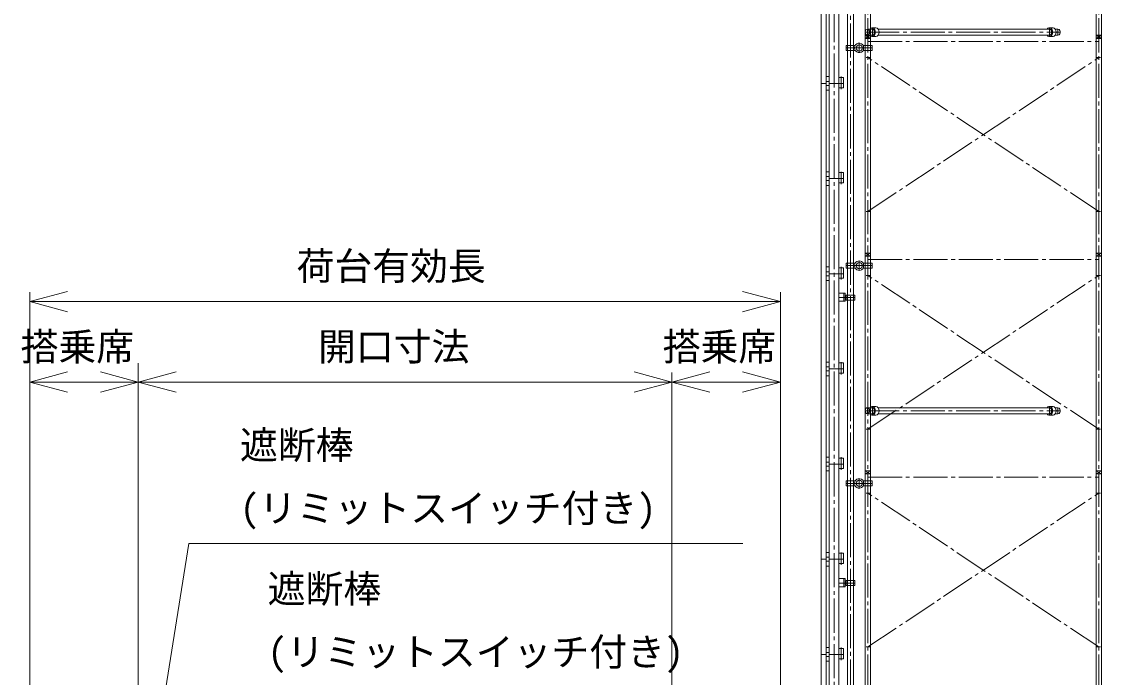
# Model space of a CAD drawing. Units: millimetres, scale not verified. Extents: x -12638 to 12166, y -17544 to 17543.
# Drawn here: x -6572 to 1987, y -3168 to 2028 of the extents above; entities that cross this region are included whole.
import ezdxf
from ezdxf.enums import TextEntityAlignment as Align

# ---------------------------------------------------------------- set-up
doc = ezdxf.new("R2010")
doc.units = ezdxf.units.MM
doc.header["$LTSCALE"] = 30
doc.linetypes.add('CHAIN2', pattern=[12, 9, -1, 1, -1])
for name, color, linetype, lineweight in [('0-2_10 常用実線', 3, 'Continuous', 18), ('0-3_12 常用一点鎖線', 3, 'CHAIN2', 18), ('0-9_32 補完一点鎖線', 6, 'CHAIN2', 18), ('0-A_30 補完実線', 6, 'Continuous', 18), ('0-C_20 準用実線', 4, 'Continuous', 18), ('0-D_22 準用一点鎖線', 4, 'CHAIN2', 18), ('0-F_05 寸法', 7, 'Continuous', 18)]:
    doc.layers.add(name, color=color, linetype=linetype, lineweight=lineweight)
doc.styles.add('ＭＳ ゴシック', font='')
doc.styles.get('ＭＳ ゴシック').set_extended_font_data('MS Gothic')

msp = doc.modelspace()

# ---------------------------------------------------------------- linework, layer by layer
at = {"layer": '0-2_10 常用実線'}
for p, q in [((-235.1, 2292.55), (-235.1, 1538.55)), ((-195.1, 2292.55), (-195.1, 1538.55)), ((-170.1, 2292.55), (-170.1, 1538.55)), ((-95.1, 1538.55), (-95.1, 2292.55)), ((-170.1, 1592.55), (-195.1, 1592.55)), ((-170.1, 1554.55), (-195.1, 1554.55)), ((-95.1, 1585.55), (-57.1, 1585.55)), ((-57.1, 1585.55), (-57.1, 1538.55)), ((-235.1, 1538.55), (-235.1, 784.55)), ((-195.1, 1538.55), (-235.1, 1538.55)), ((-195.1, 1538.55), (-195.1, 784.55)), ((-170.1, 1522.55), (-195.1, 1522.55)), ((-170.1, 1484.55), (-195.1, 1484.55)), ((-170.1, 1538.55), (-170.1, 784.55)), ((-95.1, 1538.55), (-170.1, 1538.55)), ((-95.1, 784.55), (-95.1, 1538.55)), ((-235.1, 784.55), (-235.1, 30.55)), ((-170.1, 838.55), (-195.1, 838.55)), ((-170.1, 800.55), (-195.1, 800.55)), ((-195.1, 784.55), (-195.1, 30.55)), ((-170.1, 784.55), (-170.1, 30.55)), ((-95.1, 784.55), (-170.1, 784.55)), ((-95.1, 831.55), (-57.1, 831.55)), ((-95.1, 784.55), (-57.1, 784.55)), ((-95.1, 30.55), (-95.1, 784.55)), ((-57.1, 831.55), (-57.1, 784.55)), ((-170.1, 768.55), (-195.1, 768.55)), ((-170.1, 730.55), (-195.1, 730.55)), ((-235.1, 30.55), (-235.1, -723.45)), ((-170.1, 84.55), (-195.1, 84.55)), ((-170.1, 46.55), (-195.1, 46.55)), ((-195.1, 30.55), (-195.1, -723.45)), ((-170.1, 14.55), (-195.1, 14.55)), ((-170.1, 30.55), (-170.1, -723.45)), ((-95.1, 30.55), (-170.1, 30.55)), ((-95.1, 77.55), (-57.1, 77.55)), ((-95.1, 30.55), (-57.1, 30.55)), ((-95.1, -723.45), (-95.1, 30.55)), ((-57.1, 77.55), (-57.1, 30.55)), ((-170.1, -23.45), (-195.1, -23.45)), ((-54.1, -122.95), (-54.1, -187.95)), ((-35.11, -163.95), (-45.11, -163.95)), ((-35.11, -168.95), (-45.11, -168.95)), ((-35.1, -146.95), (-45.1, -146.95)), ((-35.1, -151.95), (-45.1, -151.95)), ((-35.1, -137.95), (31.9, -137.95)), ((31.9, -177.95), (31.9, -137.95)), ((-170.1, -669.45), (-195.1, -669.45)), ((-95.1, -676.45), (-57.1, -676.45)), ((-57.1, -676.45), (-57.1, -723.45)), ((-235.1, -723.45), (-235.1, -1477.45)), ((-170.1, -707.45), (-195.1, -707.45)), ((-195.1, -723.45), (-195.1, -1477.45)), ((-170.1, -739.45), (-195.1, -739.45)), ((-170.1, -723.45), (-170.1, -1477.45)), ((-95.1, -723.45), (-170.1, -723.45)), ((-95.1, -723.45), (-57.1, -723.45)), ((-95.1, -1477.45), (-95.1, -723.45)), ((-170.1, -777.45), (-195.1, -777.45)), ((-170.1, -1423.45), (-195.1, -1423.45)), ((-95.1, -1430.45), (-57.1, -1430.45)), ((-57.1, -1430.45), (-57.1, -1477.45)), ((-235.1, -1477.45), (-235.1, -2231.45)), ((-170.1, -1461.45), (-195.1, -1461.45)), ((-195.1, -1477.45), (-195.1, -2231.45)), ((-170.1, -1493.45), (-195.1, -1493.45)), ((-170.1, -1531.45), (-195.1, -1531.45)), ((-170.1, -1477.45), (-170.1, -2231.45)), ((-95.1, -1477.45), (-170.1, -1477.45)), ((-95.1, -1477.45), (-57.1, -1477.45)), ((-95.1, -2231.45), (-95.1, -1477.45)), ((-170.1, -2177.45), (-195.1, -2177.45)), ((-170.1, -2215.45), (-195.1, -2215.45)), ((-95.1, -2184.45), (-57.1, -2184.45)), ((-57.1, -2184.45), (-57.1, -2231.45)), ((-235.11, -2231.44), (-235.11, -2985.44)), ((-195.11, -2231.44), (-235.11, -2231.44)), ((-195.11, -2231.44), (-195.11, -2985.44)), ((-170.11, -2247.44), (-195.11, -2247.44)), ((-170.11, -2285.44), (-195.11, -2285.44)), ((-170.11, -2231.44), (-170.11, -2985.44)), ((-95.11, -2231.44), (-170.11, -2231.44)), ((-95.11, -2985.44), (-95.11, -2231.44)), ((-95.1, -2231.45), (-57.1, -2231.45)), ((-54.1, -2384.95), (-54.1, -2449.95)), ((-35.11, -2425.95), (-45.11, -2425.95)), ((-35.11, -2430.95), (-45.11, -2430.95)), ((-35.1, -2408.95), (-45.1, -2408.95)), ((-35.1, -2413.95), (-45.1, -2413.95)), ((-35.1, -2399.95), (31.9, -2399.95)), ((31.9, -2439.95), (31.9, -2399.95)), ((-235.11, -2985.44), (-235.11, -3739.44)), ((-195.11, -2985.44), (-235.11, -2985.44)), ((-170.11, -2931.44), (-195.11, -2931.44)), ((-170.11, -2969.44), (-195.11, -2969.44)), ((-195.11, -2985.44), (-195.11, -3739.44)), ((-170.11, -2985.44), (-170.11, -3739.44)), ((-95.11, -2985.44), (-170.11, -2985.44)), ((-95.11, -3739.44), (-95.11, -2985.44)), ((-170.11, -3001.44), (-195.11, -3001.44)), ((-170.11, -3039.44), (-195.11, -3039.44))]:
    msp.add_line(p, q, dxfattribs=at)
for points in [[(-95.1, 1538.55), (-57.1, 1538.55), (-57.1, 1503.55), (-95.1, 1503.55)], [(-95.1, 784.55), (-57.1, 784.55), (-57.1, 749.55), (-95.1, 749.55)], [(-95.1, 30.55), (-57.1, 30.55), (-57.1, -4.45), (-95.1, -4.45)], [(-95.1, -122.95), (-45.1, -122.95), (-45.1, -187.95), (-95.1, -187.95)], [(31.9, -177.95), (-35.1, -177.95), (-35.1, -137.95)], [(-95.1, -723.45), (-57.1, -723.45), (-57.1, -758.45), (-95.1, -758.45)], [(-95.1, -1477.45), (-57.1, -1477.45), (-57.1, -1512.45), (-95.1, -1512.45)], [(-95.11, -2231.44), (-57.11, -2231.44), (-57.11, -2266.44), (-95.11, -2266.44)], [(-95.1, -2384.95), (-45.1, -2384.95), (-45.1, -2449.95), (-95.1, -2449.95)], [(31.9, -2439.95), (-35.1, -2439.95), (-35.1, -2399.95)], [(-95.11, -2938.44), (-57.11, -2938.44), (-57.11, -2985.44)], [(-95.11, -2985.44), (-57.11, -2985.44), (-57.11, -3020.44), (-95.11, -3020.44)]]:
    msp.add_lwpolyline(points, dxfattribs=at)
at = {"layer": '0-3_12 常用一点鎖線'}
for p, q in [((-132.6, 6816.55), (-132.6, -6905.45)), ((-75.1, 1592.45), (-75.1, 1493.78)), ((-75.1, 838.45), (-75.1, 739.78)), ((-75.1, 84.45), (-75.1, -14.22)), ((31.9, -157.95), (-95.1, -157.95)), ((-75.1, -669.55), (-75.1, -768.22)), ((-75.1, -1423.55), (-75.1, -1522.22)), ((-75.11, -2177.55), (-75.11, -2276.21)), ((31.9, -2419.95), (-95.1, -2419.95)), ((-75.11, -2931.55), (-75.11, -3030.21))]:
    msp.add_line(p, q, dxfattribs=at)
at = {"layer": '0-9_32 補完一点鎖線'}
for p, q in [((-1.6, -6896.45), (-1.6, 7094.55)), ((132.15, 1920.25), (132.15, 1968.85)), ((171.04, 1979.55), (171.04, 1909.55)), ((1575.04, 1979.55), (1575.04, 1909.55)), ((1642.22, 1920.25), (1642.22, 1968.85)), ((114.97, 1944.55), (1659.4, 1944.55)), ((170.89, 1819.55), (-36.11, 1819.55)), ((67.39, 1782.05), (67.39, 1857.05)), ((170.89, 94.55), (-36.11, 94.55)), ((67.39, 57.05), (67.39, 132.05)), ((171.04, -1020.45), (171.04, -1090.45)), ((1575.04, -1020.45), (1575.04, -1090.45)), ((114.97, -1055.45), (1659.4, -1055.45)), ((132.15, -1079.75), (132.15, -1031.15)), ((1642.22, -1079.75), (1642.22, -1031.15)), ((67.39, -1667.95), (67.39, -1592.95)), ((170.89, -1630.45), (-36.11, -1630.45))]:
    msp.add_line(p, q, dxfattribs=at)
at = {"layer": '0-A_30 補完実線'}
for p, q in [((-25.9, 3470.25), (-25.9, 131.49)), ((22.7, 182.66), (22.7, 3470.25)), ((171.04, 1968.85), (132.15, 1968.85)), ((199.33, 1979.55), (171.04, 1979.55)), ((1575.04, 1968.85), (217.14, 1968.85)), ((1603.33, 1979.55), (1575.04, 1979.55)), ((1642.22, 1968.85), (1621.14, 1968.85)), ((171.04, 1920.25), (132.15, 1920.25)), ((199.33, 1909.55), (171.04, 1909.55)), ((1575.04, 1920.25), (217.14, 1920.25)), ((1603.33, 1909.55), (1575.04, 1909.55)), ((1642.22, 1920.25), (1621.14, 1920.25)), ((31.89, 1839.55), (-36.11, 1839.55)), ((-36.11, 1799.55), (-36.11, 1839.55)), ((-36.11, 1799.55), (31.89, 1799.55)), ((101.89, 1839.55), (170.89, 1839.55)), ((170.89, 1799.55), (170.89, 1839.55)), ((32.89, 114.55), (-36.11, 114.55)), ((-36.11, 74.55), (-36.11, 114.55)), ((-25.9, 131.49), (-25.9, 20.25)), ((101.89, 114.55), (170.89, 114.55)), ((170.89, 74.55), (170.89, 114.55)), ((-36.11, 74.55), (32.89, 74.55)), ((-25.9, 20.25), (-25.9, -3381.15)), ((22.7, -3381.15), (22.7, 20.25)), ((199.33, -1020.45), (171.04, -1020.45)), ((1603.33, -1020.45), (1575.04, -1020.45)), ((171.04, -1031.15), (132.15, -1031.15)), ((171.04, -1079.75), (132.15, -1079.75)), ((199.33, -1090.45), (171.04, -1090.45)), ((1575.04, -1031.15), (217.14, -1031.15)), ((1575.04, -1079.75), (217.14, -1079.75)), ((1603.33, -1090.45), (1575.04, -1090.45)), ((1642.22, -1031.15), (1621.14, -1031.15)), ((1642.22, -1079.75), (1621.14, -1079.75)), ((31.89, -1610.45), (-36.11, -1610.45)), ((-36.11, -1650.45), (-36.11, -1610.45)), ((101.89, -1610.45), (170.89, -1610.45)), ((170.89, -1650.45), (170.89, -1610.45)), ((-36.11, -1650.45), (31.89, -1650.45))]:
    msp.add_line(p, q, dxfattribs=at)
for points in [[(170.89, 1799.55), (101.89, 1799.55), (101.89, 1839.55)], [(22.7, 182.66), (22.7, 114.55), (22.7, 20.25)], [(170.89, 74.55), (101.89, 74.55), (101.89, 114.55)], [(170.89, -1650.45), (101.89, -1650.45), (101.89, -1610.45)]]:
    msp.add_lwpolyline(points, dxfattribs=at)
for centre in [(67.39, 1819.55), (67.39, 94.55), (67.39, -1630.45)]:
    msp.add_circle(centre, 24.3, dxfattribs=at)
for centre in [(67.39, 1819.55), (67.39, 94.55), (67.39, -1630.45)]:
    msp.add_arc(centre, 37.5, 23.0739, 336.92607, dxfattribs=at)
for centre in [(132.15, 1944.55), (132.15, -1055.45)]:
    msp.add_ellipse(centre, major_axis=(0, -24.3), ratio=0.707107, dxfattribs=at)
for centre, major_axis, start_param, end_param in [((171.04, 1944.55), (0, 35), 2.3382233, 7.0865547), ((171.04, 1944.55), (0, -24.3), 6.2831853, 9.424778), ((199.33, 1944.55), (0, 35), 3.1415927, 6.2831853), ((1575.04, 1944.55), (0, 35), 2.3382233, 7.0865547), ((1575.04, 1944.55), (0, -24.3), 6.2831853, 9.424778), ((1603.33, 1944.55), (0, 35), 3.1415927, 6.2831853), ((1642.22, 1944.55), (0, -24.3), 6.2831853, 9.424778), ((171.04, -1055.45), (0, 35), 2.3382233, 7.0865547), ((199.33, -1055.45), (0, 35), 3.1415927, 6.2831853), ((1575.04, -1055.45), (0, 35), 2.3382233, 7.0865547), ((1603.33, -1055.45), (0, 35), 3.1415927, 6.2831853), ((171.04, -1055.45), (0, -24.3), 6.2831853, 9.424778), ((1575.04, -1055.45), (0, -24.3), 6.2831853, 9.424778), ((1642.22, -1055.45), (0, -24.3), 6.2831853, 9.424778)]:
    msp.add_ellipse(centre, major_axis=major_axis, ratio=0.707107, start_param=start_param, end_param=end_param, dxfattribs=at)
at = {"layer": '0-C_20 準用実線'}
for p, q in [((115.05, 3619.55), (115.05, 1919.53)), ((157.75, 1919.53), (157.75, 3619.55)), ((157.75, 1919.55), (115.05, 1919.55)), ((157.75, 1919.55), (115.05, 1894.55)), ((157.75, 1894.55), (115.05, 1919.55)), ((115.05, 1894.55), (115.05, 194.53)), ((157.75, 1919.55), (157.75, 1894.55)), ((157.75, 194.53), (157.75, 1894.55)), ((1944.05, 1919.55), (1944.05, 1894.55)), ((1944.05, 1919.55), (1986.75, 1919.55)), ((1986.75, 1919.55), (1944.05, 1894.55)), ((1986.75, 1894.55), (1944.05, 1919.55)), ((1986.75, 1919.55), (1986.75, 1894.55)), ((157.75, 194.55), (115.05, 194.55)), ((157.75, 194.55), (115.05, 169.55)), ((157.75, 169.55), (115.05, 194.55)), ((157.75, 194.55), (157.75, 169.55)), ((1944.05, 194.55), (1944.05, 169.55)), ((1944.05, 194.55), (1986.75, 194.55)), ((1986.75, 194.55), (1944.05, 169.55)), ((1986.75, 169.55), (1944.05, 194.55)), ((1986.75, 194.55), (1986.75, 169.55)), ((115.05, 169.55), (115.05, -1530.47)), ((157.75, -1530.47), (157.75, 169.55)), ((157.75, -1530.45), (115.05, -1530.45)), ((157.75, -1530.45), (115.05, -1555.45)), ((157.75, -1555.45), (115.05, -1530.45)), ((157.75, -1530.45), (157.75, -1555.45)), ((1944.05, -1530.45), (1944.05, -1555.45)), ((1944.05, -1530.45), (1986.75, -1530.45)), ((1986.75, -1530.45), (1944.05, -1555.45)), ((1986.75, -1555.45), (1944.05, -1530.45)), ((1986.75, -1530.45), (1986.75, -1555.45)), ((115.05, -1555.45), (115.05, -3255.47)), ((157.75, -3255.47), (157.75, -1555.45))]:
    msp.add_line(p, q, dxfattribs=at)
for points in [[(1986.75, 1919.55), (1986.75, 3619.55), (1944.05, 3619.55), (1944.05, 1919.55)], [(115.05, 1919.55), (115.05, 1894.55), (157.75, 1894.55)], [(1986.75, 194.55), (1986.75, 1894.55), (1944.05, 1894.55), (1944.05, 194.55)], [(115.05, 194.55), (115.05, 169.55), (157.75, 169.55)], [(1986.75, -1530.45), (1986.75, 169.55), (1944.05, 169.55), (1944.05, -1530.45)], [(115.05, -1530.45), (115.05, -1555.45), (157.75, -1555.45)], [(1986.75, -3255.45), (1986.75, -1555.45), (1944.05, -1555.45), (1944.05, -3255.45)]]:
    msp.add_lwpolyline(points, dxfattribs=at)
at = {"layer": '0-D_22 準用一点鎖線'}
for p, q in [((136.4, 7094.55), (136.4, -6705.45)), ((1965.4, 7094.55), (1965.4, -6705.45)), ((136.4, 1869.55), (1965.4, 1869.55)), ((122.75, 1742.55), (150.04, 1742.55)), ((136.4, 523.55), (1965.4, 1742.55)), ((1965.4, 523.55), (136.4, 1742.55)), ((1950.57, 1742.55), (1980.22, 1742.55)), ((151.22, 523.55), (121.57, 523.55)), ((1979.04, 523.55), (1951.75, 523.55)), ((136.4, 144.55), (1965.4, 144.55)), ((122.75, 17.55), (150.04, 17.55)), ((136.4, -1201.45), (1965.4, 17.55)), ((1965.4, -1201.45), (136.4, 17.55)), ((1950.57, 17.55), (1980.22, 17.55)), ((151.22, -1201.45), (121.57, -1201.45)), ((1979.04, -1201.45), (1951.75, -1201.45)), ((136.4, -1580.45), (1965.4, -1580.45)), ((122.75, -1707.45), (150.04, -1707.45)), ((136.4, -2926.45), (1965.4, -1707.45)), ((1965.4, -2926.45), (136.4, -1707.45)), ((1950.57, -1707.45), (1980.22, -1707.45)), ((151.22, -2926.45), (121.57, -2926.45)), ((1979.04, -2926.45), (1951.75, -2926.45))]:
    msp.add_line(p, q, dxfattribs=at)
at = {"layer": '0-F_05 寸法'}
for p, q in [((-6507.6, -3699.44), (-6507.6, -114.71)), ((-557.6, -3699.44), (-557.6, -114.71)), ((-6507.6, -189.71), (-6207.6, -189.71)), ((-6207.6, -189.71), (-857.6, -189.71)), ((-557.6, -189.71), (-857.6, -189.71)), ((-5647.6, -677.9), (-5647.6, -752.9)), ((-6507.6, -1123.64), (-6507.6, -752.9)), ((-5647.6, -3699.44), (-5647.6, -752.9)), ((-1417.6, -1149.18), (-1417.6, -752.9)), ((-1417.6, -3699.44), (-1417.6, -752.9)), ((-557.6, -1149.18), (-557.6, -752.9)), ((-6507.6, -827.9), (-6207.6, -827.9)), ((-5947.6, -827.9), (-6207.6, -827.9)), ((-5647.6, -827.9), (-5947.6, -827.9)), ((-5647.6, -827.9), (-5347.6, -827.9)), ((-5347.6, -827.9), (-1717.6, -827.9)), ((-1417.6, -827.9), (-1717.6, -827.9)), ((-1417.6, -827.9), (-1117.6, -827.9)), ((-1117.6, -827.9), (-857.6, -827.9)), ((-557.6, -827.9), (-857.6, -827.9))]:
    msp.add_line(p, q, dxfattribs=at)
for points in [[(-6207.6, -270.09), (-6507.6, -189.71), (-6207.6, -109.32)], [(-857.6, -109.32), (-557.6, -189.71), (-857.6, -270.09)], [(-6207.6, -908.29), (-6507.6, -827.9), (-6207.6, -747.52)], [(-5947.6, -747.52), (-5647.6, -827.9), (-5947.6, -908.29)], [(-5347.6, -908.29), (-5647.6, -827.9), (-5347.6, -747.52)], [(-1717.6, -747.52), (-1417.6, -827.9), (-1717.6, -908.29)], [(-1117.6, -908.29), (-1417.6, -827.9), (-1117.6, -747.52)], [(-857.6, -747.52), (-557.6, -827.9), (-857.6, -908.29)], [(-5636.25, -4542.72), (-5246.2, -2107.5), (-855, -2107.5)]]:
    msp.add_lwpolyline(points, dxfattribs=at)

# ---------------------------------------------------------------- texts
at = {"layer": '0-F_05 寸法', "style": 'ＭＳ ゴシック'}
for s, p in [('荷台有効長', (-4392.6, -84.71)), ('搭乗席', (-6580.46, -722.9)), ('開口寸法', (-4222.6, -722.9)), ('搭乗席', (-1490.46, -722.9)), ('遮断棒', (-4841.2, -1502.5)), ('(リミットスイッチ付き)', (-4841.2, -2002.5)), ('遮断棒', (-4621.95, -2641.22)), ('(リミットスイッチ付き)', (-4621.95, -3141.22))]:
    msp.add_text(s, height=219.9, dxfattribs=at).set_placement(p, align=Align.BOTTOM_LEFT)

doc.saveas('drawing.dxf')
